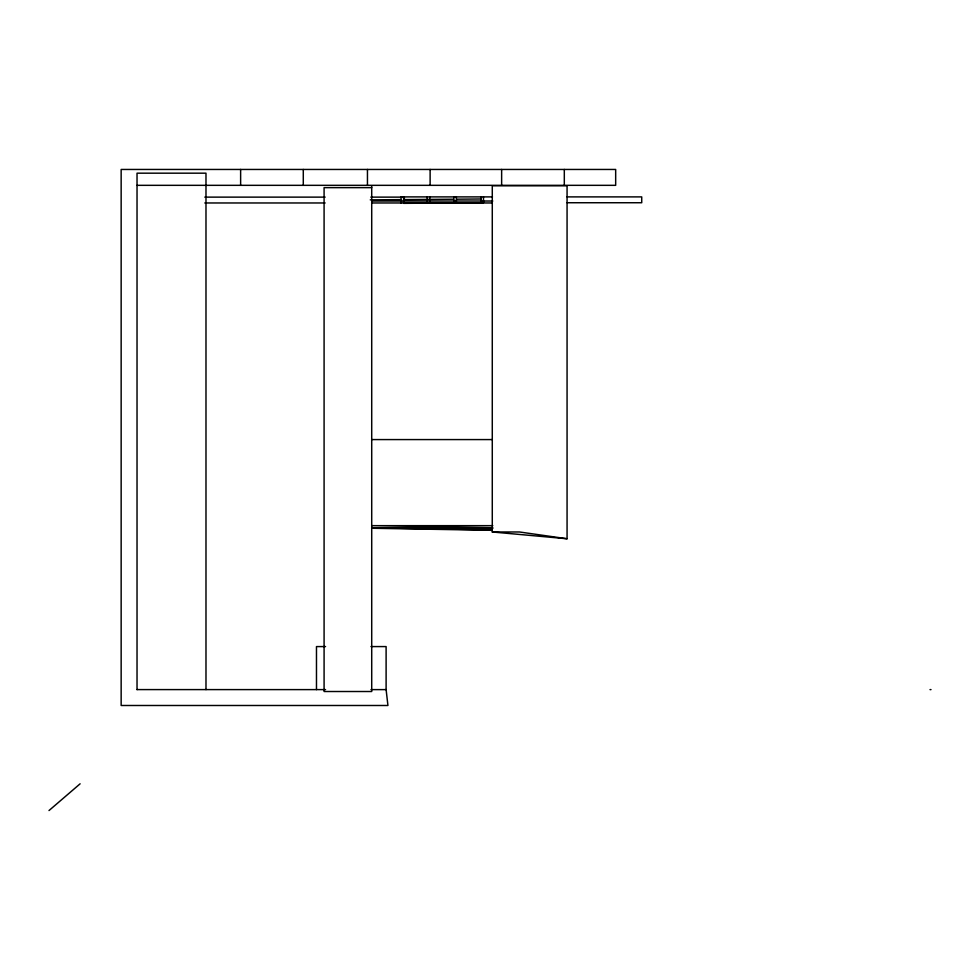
<?xml version="1.0" encoding="UTF-8"?>
<svg xmlns="http://www.w3.org/2000/svg" width="980" height="980" viewBox="0 0 980 980"><rect width="100%" height="100%" fill="white"/><g stroke="black" fill="none" stroke-linecap="round" stroke-linejoin="round"><path stroke-width="1.47" d="M49 810.546L80.115 783.804M370.269 199.859L400.563 199.626M403.601 199.602L453.581 199.21M456.607 199.185L480.837 198.989L480.874 202.738L456.643 202.934M403.625 203.35L453.618 202.958M137.029 185.33L615.673 185.33L615.673 169.454L121.153 169.454L121.153 705.49L387.933 705.49L386.108 689.614L386.108 646.58L370.979 646.58M371.714 187.646L324.086 187.646L324.086 691.513L371.714 691.513L371.714 185.747M492.462 196.894L401.077 196.894L401.077 202.97M567.101 196.894L641.729 196.894L641.729 202.738L567.101 202.738M204.808 197.127L325.14 197.127M370.832 197.127L404.336 197.127L404.336 200.055M371.714 201.023L492.781 201.023M204.808 202.97L325.14 202.97M371.714 202.97L492.279 202.97M371.714 439.579L492.279 439.579M492.781 525.66L371.714 525.66L492.034 527.718M492.781 527.791L371.714 527.791L492.034 529.849M492.781 528.257L371.714 528.257L492.034 530.315M492.279 531.981L519.437 531.981L567.065 538.755L567.065 185.747L492.279 185.747L492.279 531.981L567.065 538.755M325.556 646.58L316.479 646.58L316.479 689.614M137.029 689.589L325.556 689.614M370.979 689.614L386.108 689.614M930.02 689.614L931 689.614M564.309 169.454L564.309 185.33M501.638 169.454L501.638 185.33M483.483 196.894L483.483 202.738L480.972 202.738L480.972 196.894M456.337 196.894L456.337 202.738L453.826 202.738L453.826 196.894M430.122 169.454L430.122 185.33M429.718 196.894L429.718 202.738L427.207 202.738L427.207 196.894M403.589 197.127L403.589 202.97M367.451 169.454L367.451 185.33M303.286 169.454L303.286 185.33M240.627 169.454L240.627 185.33M205.984 689.589L205.984 173.178L137.029 173.178L137.029 689.614"/></g></svg>
